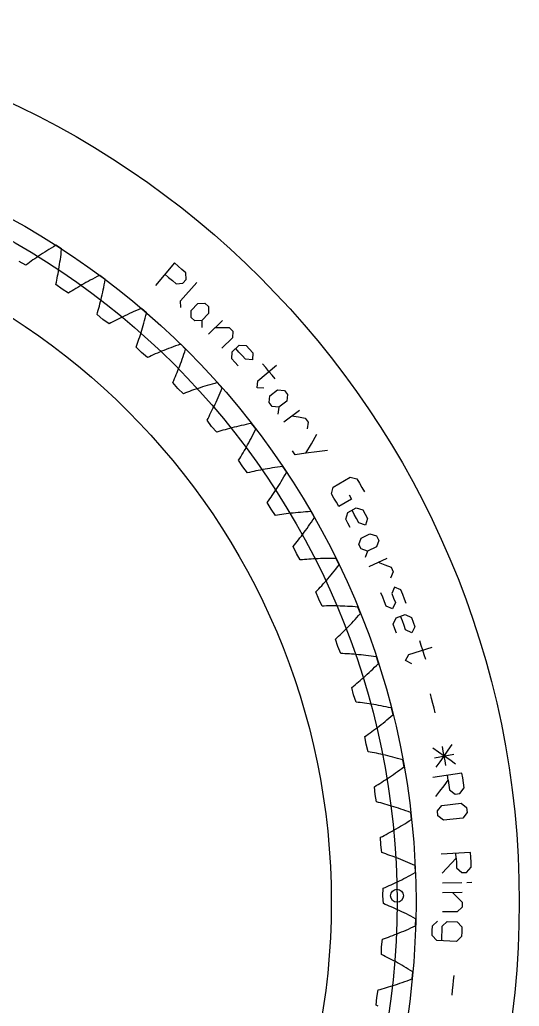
# Model space of a CAD drawing. Extents: x -107 to 107, y -107 to 107.
# Drawn here: x 46.3 to 106.8, y -12.6 to 106.8 of the extents above; entities that cross this region are included whole.
import ezdxf

# ---------------------------------------------------------------- set-up
doc = ezdxf.new("R2010")
doc.units = 0
for name, color, linetype in [('ringgear', 7, 'CONTINUOUS'), ('ringgear_guides', 5, 'CONTINUOUS'), ('ringgear_texts', 7, 'CONTINUOUS')]:
    doc.layers.add(name, color=color, linetype=linetype)

msp = doc.modelspace()

# ---------------------------------------------------------------- linework, layer by layer
at = {"layer": 'ringgear'}
msp.add_lwpolyline([(89.70368, -12.598758), (89.483016, -12.472996), (89.559244, -11.542611), (89.559244, -11.542611), (89.721409, -10.623302), (89.96675, -10.5576), (90.21625, -10.48875), (90.469877, -10.416687), (90.727594, -10.341343), (90.989367, -10.262653), (91.25516, -10.18055), (91.524935, -10.094969), (91.798654, -10.005845), (92.07628, -9.913113), (92.357773, -9.81671), (92.643093, -9.71657), (92.932199, -9.612631), (93.22505, -9.504829), (93.521603, -9.393102), (93.821816, -9.277387), (93.840699, -9.270021), (93.843061, -9.269099), (93.843373, -9.268841), (93.921673, -8.438562), (93.921415, -8.438251), (93.919267, -8.436904), (93.902094, -8.426137), (93.628807, -8.256338), (93.358369, -8.09114), (93.090835, -7.93049), (92.826258, -7.774335), (92.564689, -7.622621), (92.306182, -7.475292), (92.050787, -7.332293), (91.798555, -7.193569), (91.549535, -7.059062), (91.303778, -6.928717), (91.061331, -6.802475), (90.822243, -6.68028), (90.58656, -6.562072), (90.35433, -6.447792), (90.125598, -6.337382), (90.138156, -5.403964), (90.138156, -5.403964), (90.237207, -4.475731), (90.477493, -4.393439), (90.721713, -4.307724), (90.96983, -4.21852), (91.221805, -4.125765), (91.477598, -4.029394), (91.737168, -3.929344), (92.000474, -3.825553), (92.267474, -3.717957), (92.538124, -3.606496), (92.812382, -3.491107), (93.090203, -3.37173), (93.371542, -3.248304), (93.656353, -3.120769), (93.94459, -2.989065), (94.236207, -2.853132), (94.254544, -2.844495), (94.256837, -2.843414), (94.25713, -2.843135), (94.278588, -2.009448), (94.278309, -2.009155), (94.276075, -2.007958), (94.258206, -1.998388), (93.973969, -1.847634), (93.692888, -1.701277), (93.415015, -1.559259), (93.140398, -1.421524), (92.869086, -1.288013), (92.601127, -1.158668), (92.336569, -1.033432), (92.075458, -0.912244), (91.81784, -0.795045), (91.56376, -0.681774), (91.313264, -0.572372), (91.066394, -0.466777), (90.823194, -0.364928), (90.583706, -0.266763), (90.347972, -0.17222), (90.296803, 0.75988), (90.296803, 0.75988), (90.332278, 1.692708), (90.566388, 1.791205), (90.804189, 1.893387), (91.045641, 1.999315), (91.290699, 2.109049), (91.539318, 2.222652), (91.791456, 2.340182), (92.047065, 2.4617), (92.306099, 2.587265), (92.568512, 2.716937), (92.834256, 2.850772), (93.103283, 2.98883), (93.375543, 3.131168), (93.650987, 3.277842), (93.929565, 3.428909), (94.211225, 3.584425), (94.22893, 3.594294), (94.231144, 3.595529), (94.231417, 3.595827), (94.195932, 4.429034), (94.195634, 4.429308), (94.193323, 4.43035), (94.174843, 4.438678), (93.880981, 4.569683), (93.590568, 4.696518), (93.303651, 4.819242), (93.020274, 4.937916), (92.740484, 5.0526), (92.464323, 5.163357), (92.191835, 5.270248), (91.923062, 5.373334), (91.658047, 5.47268), (91.39683, 5.568347), (91.139451, 5.6604), (90.885951, 5.748901), (90.636368, 5.833916), (90.390739, 5.915509), (90.149103, 5.993745), (90.034444, 6.92018), (90.034444, 6.92018), (90.006179, 7.853255), (90.23302, 7.967499), (90.463295, 8.08567), (90.696954, 8.207828), (90.933952, 8.33403), (91.17424, 8.464334), (91.417769, 8.598797), (91.664489, 8.737475), (91.914351, 8.880425), (92.167303, 9.027701), (92.423295, 9.17936), (92.682273, 9.335455), (92.944185, 9.496041), (93.208977, 9.66117), (93.476596, 9.830896), (93.746987, 10.00527), (93.763977, 10.016324), (93.766102, 10.017707), (93.766354, 10.018024), (93.674092, 10.846867), (93.673776, 10.84712), (93.671399, 10.848002), (93.652394, 10.855049), (93.350276, 10.965695), (93.051885, 11.072415), (92.757261, 11.175273), (92.466447, 11.274332), (92.179482, 11.369656), (91.896407, 11.461309), (91.61726, 11.549355), (91.342079, 11.633859), (91.070902, 11.714888), (90.803765, 11.792506), (90.540705, 11.86678), (90.281756, 11.937776), (90.026953, 12.005561), (89.776329, 12.070201), (89.529917, 12.131765), (89.352303, 13.048215), (89.352303, 13.048215), (89.260428, 13.977186), (89.478945, 14.106644), (89.700618, 14.240254), (89.925397, 14.378073), (90.15323, 14.520154), (90.384065, 14.666552), (90.61785, 14.81732), (90.854532, 14.972512), (91.094056, 15.13218), (91.336368, 15.296375), (91.581413, 15.46515), (91.829135, 15.638554), (92.079478, 15.816639), (92.332384, 15.999453), (92.587797, 16.187046), (92.845657, 16.379467), (92.861853, 16.391654), (92.863879, 16.393179), (92.864109, 16.393512), (92.715499, 17.214127), (92.715167, 17.214357), (92.712736, 17.215075), (92.693294, 17.220809), (92.38433, 17.310579), (92.079351, 17.396688), (91.778395, 17.479201), (91.481499, 17.558183), (91.188698, 17.633701), (90.900028, 17.705822), (90.615523, 17.774613), (90.335217, 17.840142), (90.059142, 17.902476), (89.787332, 17.961683), (89.519816, 18.017832), (89.256626, 18.070991), (88.997791, 18.121229), (88.74334, 18.168616), (88.493301, 18.213221), (88.253561, 19.115413), (88.253561, 19.115413), (88.098505, 20.035949), (88.307678, 20.180017), (88.519716, 20.328444), (88.734566, 20.48128), (88.952172, 20.638578), (89.172478, 20.800388), (89.39543, 20.966758), (89.620969, 21.13774), (89.849038, 21.313381), (90.07958, 21.49373), (90.312537, 21.678833), (90.547847, 21.868739), (90.785454, 22.063492), (91.025295, 22.263139), (91.26731, 22.467725), (91.511438, 22.677294), (91.526765, 22.690558), (91.528681, 22.692218), (91.528889, 22.692565), (91.324625, 23.501126), (91.324277, 23.501333), (91.321803, 23.501883), (91.302015, 23.506277), (90.987645, 23.574754), (90.677501, 23.63985), (90.371616, 23.701632), (90.070022, 23.760169), (89.77275, 23.81553), (89.479831, 23.867783), (89.191295, 23.916999), (88.90717, 23.963246), (88.627486, 24.006594), (88.352268, 24.047115), (88.081544, 24.084877), (87.81534, 24.119951), (87.55368, 24.152409), (87.296589, 24.182321), (87.044089, 24.209758), (86.743339, 25.093487), (86.743339, 25.093487), (86.525825, 26.001295), (86.724679, 26.159302), (86.926094, 26.321852), (87.130013, 26.488995), (87.336377, 26.660776), (87.545128, 26.837242), (87.756206, 27.01844), (87.969551, 27.204414), (88.185103, 27.39521), (88.4028, 27.590871), (88.622581, 27.79144), (88.844384, 27.996961), (89.068146, 28.207476), (89.293803, 28.423025), (89.521293, 28.643649), (89.750551, 28.869389), (89.764936, 28.883669), (89.766735, 28.885455), (89.766918, 28.885816), (89.507952, 29.678552), (89.507592, 29.678735), (89.505085, 29.679115), (89.485044, 29.682148), (89.166734, 29.729012), (88.85287, 29.772791), (88.543482, 29.813555), (88.238596, 29.851374), (87.93824, 29.886319), (87.642438, 29.918461), (87.351216, 29.947872), (87.064597, 29.974622), (86.782607, 29.998783), (86.505265, 30.020427), (86.232596, 30.039626), (85.964618, 30.056453), (85.701354, 30.070978), (85.44282, 30.083276), (85.189037, 30.093418), (84.82868, 30.954563), (84.82868, 30.954563), (84.549723, 31.845411), (84.73733, 32.01662), (84.927182, 32.192536), (85.11922, 32.373205), (85.31338, 32.558668), (85.509602, 32.748969), (85.707822, 32.944149), (85.907979, 33.144249), (86.110008, 33.34931), (86.313845, 33.559371), (86.519427, 33.774471), (86.726687, 33.994649), (86.935561, 34.219943), (87.145983, 34.450389), (87.357887, 34.686023), (87.571205, 34.926882), (87.584582, 34.94211), (87.586255, 34.944015), (87.586413, 34.944388), (87.273953, 35.717603), (87.27358, 35.717761), (87.271054, 35.717969), (87.250852, 35.719628), (86.930086, 35.74466), (86.613967, 35.766918), (86.302518, 35.786474), (85.995762, 35.803398), (85.693721, 35.817765), (85.396415, 35.829646), (85.103865, 35.839114), (84.816089, 35.846242), (84.533107, 35.851103), (84.254935, 35.853771), (83.981591, 35.854317), (83.71309, 35.852817), (83.449448, 35.849343), (83.190678, 35.843969), (82.936794, 35.836769), (82.518511, 36.671315), (82.518511, 36.671315), (82.17941, 37.541049), (82.354896, 37.724661), (82.532301, 37.913124), (82.711562, 38.106477), (82.892613, 38.304758), (83.075391, 38.508005), (83.25983, 38.716257), (83.445864, 38.92955), (83.633428, 39.147919), (83.822455, 39.371401), (84.012878, 39.600029), (84.20463, 39.833838), (84.397643, 40.072861), (84.591848, 40.317129), (84.787177, 40.566675), (84.983561, 40.82153), (84.995869, 40.837635), (84.997407, 40.83965), (84.99754, 40.840032), (84.633042, 41.590122), (84.632659, 41.590255), (84.630124, 41.59029), (84.609857, 41.590566), (84.28813, 41.59365), (83.971229, 41.594284), (83.659171, 41.592539), (83.351976, 41.588491), (83.049658, 41.582212), (82.752235, 41.573776), (82.45972, 41.563258), (82.172129, 41.550731), (81.889475, 41.53627), (81.61177, 41.519947), (81.339025, 41.501839), (81.071253, 41.482019), (80.808462, 41.460562), (80.550662, 41.437541), (80.297861, 41.413032), (79.823602, 42.217088), (79.823602, 42.217088), (79.425939, 43.061653), (79.588486, 43.256813), (79.752616, 43.456943), (79.918264, 43.662078), (80.085362, 43.872252), (80.253843, 44.087499), (80.423641, 44.307852), (80.594686, 44.533343), (80.766911, 44.764004), (80.940246, 44.999864), (81.114623, 45.240954), (81.289973, 45.487304), (81.466224, 45.73894), (81.643307, 45.995893), (81.821151, 46.258187), (81.999685, 46.525849), (82.010865, 46.542757), (82.012262, 46.544872), (82.012368, 46.545262), (81.597532, 47.268729), (81.597141, 47.268835), (81.59461, 47.268697), (81.574371, 47.267589), (81.253184, 47.248711), (80.936978, 47.227717), (80.625767, 47.204681), (80.319564, 47.179678), (80.01838, 47.152783), (79.722225, 47.12407), (79.431111, 47.093615), (79.145045, 47.061491), (78.864036, 47.027774), (78.588092, 46.992539), (78.31722, 46.95586), (78.051424, 46.917813), (77.79071, 46.878472), (77.535082, 46.837912), (77.284543, 46.796209), (76.756519, 47.566025), (76.756519, 47.566025), (76.302148, 48.381485), (76.450997, 48.587282), (76.601088, 48.798146), (76.75235, 49.014107), (76.904716, 49.235194), (77.058116, 49.461437), (77.21248, 49.692864), (77.367738, 49.929502), (77.523821, 50.171377), (77.680657, 50.418517), (77.838175, 50.670945), (77.996303, 50.928686), (78.154972, 51.191764), (78.314107, 51.460202), (78.473637, 51.734021), (78.633489, 52.013243), (78.643489, 52.030874), (78.644739, 52.033079), (78.644818, 52.033476), (78.181577, 52.726947), (78.18118, 52.727026), (78.178664, 52.726716), (78.158548, 52.72423), (77.839398, 52.683477), (77.525362, 52.640953), (77.216449, 52.596733), (76.912666, 52.550893), (76.614019, 52.503507), (76.320514, 52.45465), (76.032156, 52.404399), (75.74895, 52.352829), (75.470897, 52.300014), (75.198001, 52.24603), (74.930263, 52.190951), (74.667683, 52.134854), (74.410262, 52.077813), (74.157998, 52.019903), (73.910889, 51.9612), (73.331562, 52.693188), (73.331562, 52.693188), (72.8226, 53.475739), (72.957059, 53.691215), (73.09241, 53.911829), (73.228582, 54.137609), (73.365505, 54.368579), (73.503108, 54.604763), (73.641319, 54.846184), (73.780067, 55.092866), (73.919279, 55.344829), (74.058884, 55.602095), (74.198808, 55.864684), (74.33898, 56.132616), (74.479325, 56.405908), (74.61977, 56.68458), (74.760242, 56.968647), (74.900667, 57.258127), (74.90944, 57.2764), (74.910537, 57.278685), (74.910588, 57.279086), (74.401104, 57.939328), (74.400702, 57.93938), (74.398213, 57.938899), (74.378314, 57.935045), (74.062689, 57.872608), (73.752287, 57.808753), (73.447111, 57.743555), (73.147165, 57.67709), (72.852448, 57.609434), (72.562961, 57.540663), (72.278705, 57.470851), (71.999678, 57.400073), (71.725878, 57.328407), (71.457302, 57.255925), (71.193947, 57.182704), (70.935808, 57.108819), (70.682879, 57.034344), (70.435155, 56.959354), (70.192628, 56.883923), (69.564699, 57.574671), (69.564699, 57.574671), (69.003521, 58.320665), (69.122961, 58.544814), (69.242941, 58.774151), (69.363388, 59.008697), (69.48423, 59.248473), (69.605394, 59.493496), (69.726808, 59.743787), (69.848398, 59.999361), (69.970091, 60.260237), (70.091814, 60.526431), (70.213493, 60.797956), (70.335053, 61.074829), (70.456421, 61.357062), (70.577522, 61.644668), (70.698281, 61.93766), (70.818623, 62.236047), (70.826129, 62.254876), (70.827067, 62.257231), (70.827091, 62.257635), (70.273738, 62.881569), (70.273334, 62.881593), (70.270884, 62.880943), (70.251293, 62.875741), (69.940665, 62.79191), (69.635344, 62.707021), (69.33533, 62.621149), (69.040618, 62.534371), (68.751205, 62.44676), (68.467087, 62.358394), (68.188257, 62.269346), (67.914711, 62.179692), (67.64644, 62.089508), (67.383436, 61.998867), (67.125692, 61.907845), (66.873196, 61.816516), (66.62594, 61.724954), (66.38391, 61.633233), (66.147097, 61.541428), (65.473493, 62.187714), (65.473493, 62.187714), (64.862715, 62.893672), (64.96658, 63.12545), (65.07063, 63.36244), (65.17479, 63.604659), (65.278988, 63.852122), (65.383148, 64.104843), (65.487199, 64.362836), (65.591064, 64.626112), (65.694671, 64.894685), (65.797944, 65.168564), (65.90081, 65.44776), (66.003192, 65.732283), (66.105017, 66.022141), (66.206208, 66.317341), (66.306691, 66.61789), (66.406391, 66.923795), (66.412594, 66.943091), (66.413369, 66.945505), (66.413366, 66.94591), (65.818724, 67.530627), (65.818319, 67.530624), (65.815919, 67.529808), (65.796729, 67.523281), (65.492546, 67.418447), (65.19373, 67.31292), (64.900275, 67.206775), (64.612172, 67.100087), (64.329413, 66.992931), (64.051987, 66.885381), (63.779884, 66.777513), (63.513094, 66.669401), (63.251602, 66.561119), (62.995398, 66.452742), (62.744465, 66.344343), (62.498791, 66.235995), (62.258359, 66.127773), (62.023154, 66.01975), (61.793157, 65.911998), (61.077019, 66.510809), (61.077019, 66.510809), (60.419489, 67.173441), (60.507295, 67.411766), (60.59493, 67.655305), (60.682317, 67.904067), (60.769384, 68.158064), (60.856056, 68.417304), (60.942258, 68.681795), (61.027914, 68.951546), (61.112952, 69.226563), (61.197294, 69.506852), (61.280867, 69.792417), (61.363594, 70.083263), (61.445401, 70.379394), (61.526211, 70.680811), (61.60595, 70.987517), (61.684541, 71.299512), (61.689413, 71.319187), (61.690022, 71.321648), (61.689991, 71.322052), (61.056832, 71.864826), (61.056429, 71.864795), (61.05409, 71.863818), (61.03539, 71.855996), (60.73907, 71.730649), (60.448152, 71.604976), (60.162625, 71.479052), (59.882474, 71.352952), (59.607687, 71.226749), (59.338247, 71.100518), (59.07414, 70.974332), (58.815349, 70.848266), (58.561857, 70.722392), (58.313645, 70.596783), (58.070695, 70.471512), (57.832988, 70.346652), (57.600502, 70.222275), (57.373216, 70.098453), (57.151109, 69.975257), (56.395776, 70.5238), (56.395776, 70.5238), (55.694559, 71.140016), (55.765897, 71.383778), (55.836707, 71.632729), (55.906915, 71.886875), (55.976446, 72.146221), (56.045224, 72.410771), (56.113176, 72.680529), (56.180224, 72.955497), (56.246296, 73.235675), (56.311314, 73.521066), (56.375204, 73.811669), (56.43789, 74.107483), (56.499297, 74.408505), (56.55935, 74.714735), (56.617972, 75.026167), (56.675089, 75.342798), (56.678607, 75.36276), (56.679046, 75.365257), (56.678988, 75.365657), (56.010265, 75.863958), (56.009865, 75.8639), (56.007598, 75.862765), (55.989476, 75.853685), (55.7024, 75.708409), (55.420737, 75.563176), (55.144469, 75.418061), (54.873577, 75.273136), (54.608042, 75.128475), (54.347845, 74.984151), (54.092965, 74.840237), (53.84338, 74.696804), (53.599069, 74.553924), (53.360008, 74.41167), (53.126173, 74.270111), (52.89754, 74.129321), (52.674084, 73.989368), (52.455778, 73.850324), (52.242596, 73.712258), (51.451591, 74.207977), (51.451591, 74.207977), (50.709956, 74.774903), (50.764493, 75.022965), (50.818149, 75.276168), (50.87085, 75.534513), (50.92252, 75.797999), (50.973084, 76.066627), (51.022468, 76.340393), (51.070596, 76.619295), (51.117393, 76.903329), (51.162784, 77.192491), (51.206694, 77.486777), (51.249047, 77.786179), (51.289769, 78.09069), (51.328783, 78.400304), (51.366016, 78.715011), (51.401392, 79.034802), (51.40354, 79.054957), (51.403807, 79.057478), (51.403722, 79.057874), (50.702553, 79.509378), (50.702157, 79.509292), (50.699973, 79.508005), (50.682513, 79.49771), (50.406021, 79.333181), (50.134925, 79.169066), (49.869204, 79.005435), (49.608833, 78.842362), (49.35379, 78.679918), (49.104048, 78.518174), (48.859583, 78.357201), (48.620369, 78.19707), (48.386377, 78.037851), (48.157581, 77.879614), (47.933952, 77.722429), (47.71546, 77.566364), (47.502076, 77.411488), (47.293768, 77.25787), (47.090504, 77.105578), (46.267514, 77.546162)], dxfattribs=at)
msp.add_circle((0, 0), 106.8, dxfattribs=at)
at = {"layer": 'ringgear_guides'}
for centre, radius in [((0, 0), 94.3), ((0, 0), 92), ((0, 0), 84.046182), ((91.996743, 0.774185), 0.785)]:
    msp.add_circle(centre, radius, dxfattribs=at)
at = {"layer": 'ringgear_texts'}
for points in [[(63.906581, 76.002887), (64.359188, 75.620003), (64.809502, 75.234424), (65.257505, 74.846163), (66.09544, 74.899743), (66.487697, 75.344252), (66.426296, 76.186691), (65.970269, 76.581906), (65.51189, 76.974391), (65.051177, 77.364133), (62.761986, 74.641641)], [(65.825632, 71.954345), (65.79242, 72.785843), (67.780107, 74.984811)], [(68.356911, 70.382911), (67.525012, 70.362023), (67.10374, 70.763901), (67.085425, 71.59586), (67.896125, 72.461067), (68.735441, 72.484603), (69.166958, 72.072953), (69.182976, 71.23346), (68.356911, 70.382911), (68.360322, 69.550757)], [(69.185886, 68.729576), (70.868218, 70.400812)], [(70.027052, 69.565194), (70.864186, 69.561175), (71.703753, 69.549626), (72.117694, 69.120307), (72.098626, 68.280877), (70.807307, 67.057936)], [(72.777194, 64.914725), (72.388349, 65.348056), (71.996924, 65.779058), (72.038208, 66.610194), (72.908761, 67.415151), (73.747609, 67.378549), (74.148552, 66.937066), (74.546853, 66.493198), (74.497733, 65.65499), (73.662023, 65.703962), (73.268451, 66.142561), (72.872266, 66.578803), (72.473485, 67.012673)], [(75.884231, 62.193287), (75.055314, 62.266695), (75.136233, 63.094912), (77.406209, 65.001103)], [(77.259776, 63.320658), (76.880367, 63.780779), (76.498219, 64.238627), (76.113344, 64.694185), (75.725755, 65.147437)], [(77.706665, 59.900715), (76.880308, 59.998831), (76.520738, 60.456746), (76.62141, 61.282795), (77.547349, 62.023372), (78.381425, 61.926819), (78.749738, 61.457769), (78.645718, 60.624591), (77.706665, 59.900715), (77.591215, 59.076602)], [(78.291059, 58.14595), (80.194793, 59.559834)], [(79.242926, 58.852892), (80.070908, 58.729377), (80.900222, 58.598061), (81.248617, 58.114033), (81.109879, 57.285928)], [(80.977844, 54.341791), (81.632546, 55.490826), (82.276379, 56.649591)], [(83.605617, 54.668816), (82.289288, 54.512176), (80.977844, 54.341791), (79.671404, 54.157713), (79.346656, 54.632395)], [(86.203886, 49.288741), (86.496609, 48.773216), (84.947416, 47.899666), (84.659936, 48.405958), (84.369438, 48.910525), (84.075933, 49.413348), (84.288729, 50.217842), (86.325919, 51.431566), (87.142532, 51.215659), (87.446743, 50.694495), (87.747836, 50.171525), (88.045802, 49.646766)], [(86.3392, 45.342959), (86.066959, 45.857606), (85.79165, 46.370618), (86.033121, 47.166975), (87.072796, 47.736969), (87.877769, 47.498172), (88.159773, 46.972685), (88.438634, 46.445524), (88.187848, 45.644205), (87.388917, 45.894242), (87.113366, 46.415145), (86.83471, 46.934395), (86.552959, 47.451972)], [(88.442085, 42.478453), (87.654056, 42.745852), (87.397297, 43.268395), (87.667133, 44.055593), (88.726554, 44.587987), (89.522459, 44.320514), (89.785462, 43.785265), (89.510872, 42.991788), (88.442085, 42.478453), (88.158194, 41.696214)], [(88.649763, 40.640632), (90.805381, 41.628854)], [(89.727572, 41.134743), (90.511922, 40.84216), (91.295957, 40.541669), (91.536368, 39.995899), (91.228867, 39.214587)], [(93.12743, 36.136691), (92.91003, 36.692028), (92.689319, 37.246058), (92.465304, 37.79876), (91.690587, 38.122518), (91.367793, 37.35011), (91.589149, 36.803968), (91.80724, 36.256515), (91.469375, 35.493308), (90.704451, 35.821001), (90.488979, 36.361878), (90.270282, 36.90146), (90.048367, 37.439726)], [(91.92913, 32.549602), (91.733167, 33.097849), (91.533934, 33.644917), (91.886645, 34.398632), (92.997058, 34.814325), (93.759683, 34.46303), (93.96376, 33.90266), (94.164489, 33.341082), (93.80185, 32.583785), (93.046809, 32.945342), (92.848464, 33.500255), (92.646809, 34.053974), (92.441851, 34.606479)], [(95.475225, 29.377884), (95.298134, 29.947358), (95.117647, 30.515765), (94.933769, 31.083085), (94.746508, 31.649296)], [(93.775369, 28.854836), (93.035864, 29.236442), (93.424157, 29.972458), (96.24664, 30.87797)], [(96.620487, 22.912258), (96.481976, 23.488685), (96.340026, 24.064275), (96.194643, 24.639007), (96.045831, 25.212861)], [(99.084959, 16.719482), (98.399403, 17.208605), (97.71156, 17.690141), (97.021495, 18.164081), (96.329274, 18.630416)], [(96.746671, 16.324922), (97.231458, 17.004348), (97.71156, 17.690141), (98.186918, 18.382268), (98.657474, 19.080698)], [(97.915815, 16.522202), (97.815431, 17.106476), (97.71156, 17.690141), (97.604206, 18.273175), (97.493374, 18.855557)], [(96.544855, 17.478915), (98.878265, 17.901366)], [(96.681527, 12.771997), (97.190809, 13.430118), (97.695658, 14.094772), (98.196015, 14.76593), (98.282419, 14.179426), (98.36532, 13.592416), (99.032445, 13.082563), (99.620175, 13.160204), (100.127087, 13.835862), (100.042701, 14.433385), (99.954749, 15.030394), (99.863235, 15.626868), (96.348986, 15.076949)], [(98.196015, 14.76593), (98.10611, 15.351908)], [(97.609437, 9.940785), (96.958934, 10.459762), (96.89476, 11.038432), (97.415747, 11.687326), (99.770207, 11.969799), (100.428915, 11.44105), (100.49543, 10.841274), (99.968578, 10.181046), (97.609437, 9.940785)], [(97.458933, 3.49256), (98.028663, 4.099107), (98.594604, 4.71258), (99.156692, 5.332955), (99.186763, 4.740884), (99.213299, 4.148643), (99.828755, 3.577486), (100.42121, 3.598717), (100.990254, 4.222947), (100.963243, 4.825795), (100.932633, 5.428471), (100.898426, 6.030954), (97.347748, 5.818721)], [(99.156692, 5.332955), (99.123087, 5.924837)], [(100.45702, 2.39943), (101.049687, 2.413586)], [(97.493686, 2.32865), (99.864354, 2.385274)], [(97.514541, 1.164408), (99.885715, 1.192722)], [(98.700128, 1.178565), (99.29823, 0.592832), (99.892836, 0), (99.891056, -0.596372), (99.292921, -1.185643), (97.514541, -1.164408)], [(97.410284, -4.655972), (97.436345, -4.074339), (97.458933, -3.49256), (97.478047, -2.910657), (98.086353, -2.342806), (99.271687, -2.371118), (99.848334, -2.981433), (99.828755, -3.577486), (99.805618, -4.173411), (99.186763, -4.740884), (96.818124, -4.627669), (96.251708, -4.024803), (96.274021, -3.450097), (96.292903, -2.875269), (96.90102, -2.314494)], [(98.661838, -11.239741), (98.727182, -10.650518), (98.789007, -10.060916), (98.847312, -9.470955), (98.902093, -8.880656)]]:
    msp.add_lwpolyline(points, dxfattribs=at)

doc.saveas('drawing.dxf')
